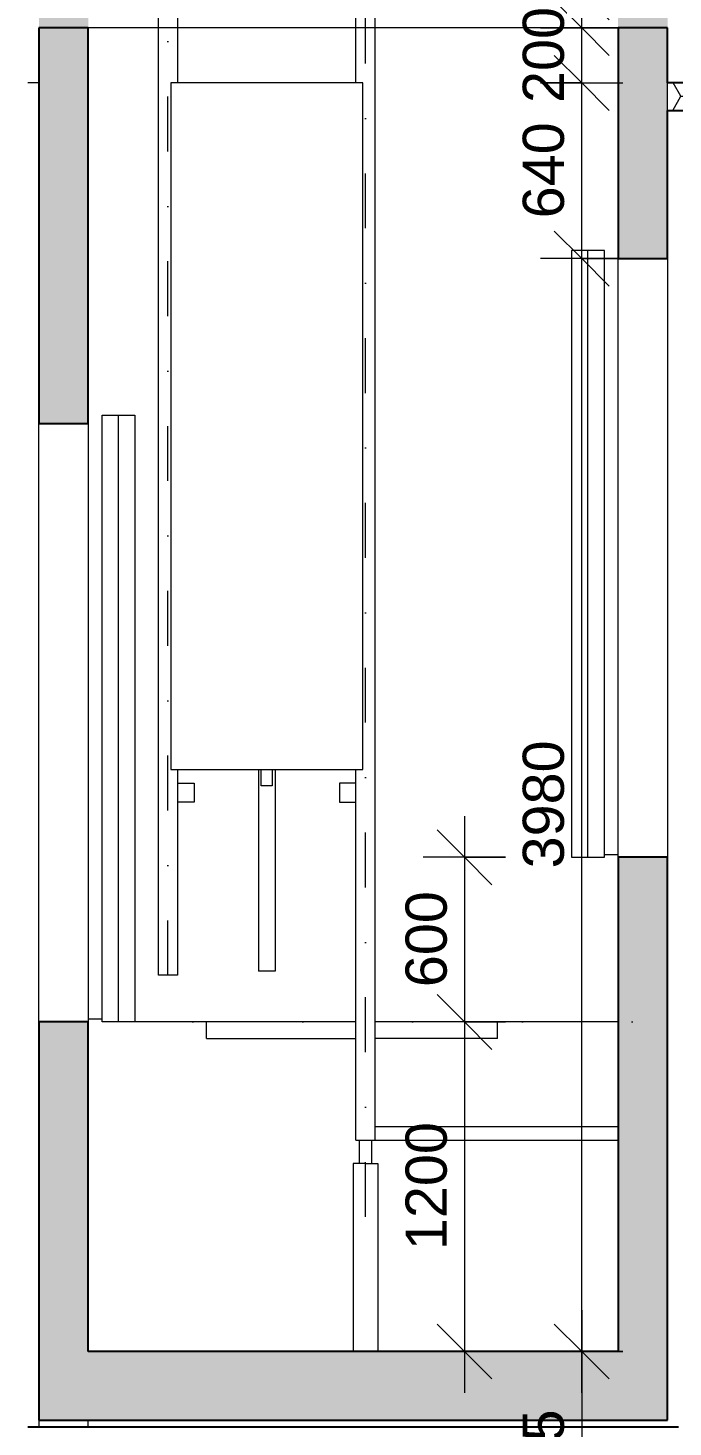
# Model space of a CAD drawing. Header units: millimetres. Extents: x 51291 to 245431, y -8645 to 72638.
# Drawn here: x 235210 to 237560, y -3725 to 1370 of the extents above; entities that cross this region are included whole.
import ezdxf

# ---------------------------------------------------------------- set-up
doc = ezdxf.new("R2010")
doc.units = ezdxf.units.MM
doc.linetypes.add('HA_DashDot_6mm-S2mm', pattern=[600, 200, -200, 0, -200])
doc.linetypes.add('HA_Dot-S4mm', pattern=[400, 0, -400])
for name, color, linetype, lineweight in [('A-____-____-DIMS', 9, 'Continuous', 5), ('A-____-____-DIMS-100', 9, 'Continuous', 5), ('A-CLNG-____-MCUT', 9, 'Continuous', 25), ('A-CLNG-____-PATT', 9, 'Continuous', 25), ('A-DETL-____-CNTR', 9, 'HA_DashDot_6mm-S2mm', 9), ('A-DETL-____-THIN', 9, 'Continuous', 9), ('A-FLOR-____-MCUT', 9, 'Continuous', 25), ('A-FLOR-____-PATT', 9, 'Continuous', 25), ('A-FLOR-LEVL-OTLN', 9, 'Continuous', 9), ('A-WALL-____-MCUT', 9, 'Continuous', 25), ('A-WALL-____-OTLN', 9, 'Continuous', 9), ('A-WALL-____-PATT', 9, 'Continuous', 25), ('I-WALL-____-MCUT', 9, 'Continuous', 25), ('I-WALL-____-OTLN', 9, 'Continuous', 9)]:
    doc.layers.add(name, color=color, linetype=linetype, lineweight=lineweight)
doc.styles.add('Arial_1', font='arial.ttf', dxfattribs={"height": 150})
doc.dimstyles.new('Inner_Dimensions', dxfattribs={"dimscale": 304.8, "dimtxt": 153.03891, "dimasz": 0.656168, "dimexe": 0.492126, "dimexo": 0.0625, "dimgap": 0.065617, "dimtad": 1, "dimdec": 0, "dimzin": 0, "dimdsep": 46, "dimtxsty": 'Arial_1', "dimblk1": 'OBLIQUE', "dimblk2": 'OBLIQUE', "dimsah": 1, "dimcen": 0.09, "dimdle": 0.492126, "dimazin": 0, "dimtfac": 1, "dimtdec": 4, "dimtix": 1, "dimtmove": 0, "dimatfit": 3, "dimfxl": 0.492126, "dimfxlon": 1, "dimtvp": 1, "dimtolj": 1, "dimtzin": 0, "dimlwd": 9, "dimlwe": 9, "dimarcsym": 2})
doc.dimstyles.new('Inner_Dimensions_1', dxfattribs={"dimscale": 304.8, "dimtxt": 153.03891, "dimasz": 0.656168, "dimexe": 0.492126, "dimexo": 0.0625, "dimgap": 0.065617, "dimtad": 1, "dimdec": 0, "dimzin": 0, "dimdsep": 46, "dimtxsty": 'Arial_1', "dimblk1": 'OBLIQUE', "dimblk2": 'OBLIQUE', "dimsah": 1, "dimcen": 0.09, "dimdle": 0.492126, "dimazin": 0, "dimtfac": 1, "dimtdec": 4, "dimtix": 1, "dimtmove": 1, "dimatfit": 3, "dimfxl": 0.492126, "dimfxlon": 1, "dimtvp": 1, "dimtolj": 1, "dimtzin": 0, "dimlwd": 9, "dimlwe": 9, "dimarcsym": 2})

# ---------------------------------------------------------------- blocks, each defined once
blk = doc.blocks.new('185-01_OBJEKT D_Central_rvt-4-ŘEZ H-H OBJEKT D')
at = {"layer": 'A-WALL-____-PATT', "lineweight": 9}
blk.add_hatch(color=254, dxfattribs=at).paths.add_polyline_path([(4368.2, 1370), (4368.2, 4520), (4188.2, 4520), (4188.2, 1370), (4368, 1370)])
h = blk.add_hatch(color=254, dxfattribs=at)
h.paths.add_polyline_path([(6478.2, 1370), (6478, 1500), (6298.2, 1500), (6298.2, 1370), (6478, 1370)])
h.paths.add_polyline_path([(6298.2, 3680), (6478.2, 3680), (6478.2, 4520), (6298.2, 4520), (6298.2, 3680)])
blk = doc.blocks.new('DIMBLOCK131-ŘEZ H-H OBJEKT D')
at = {"layer": 'A-____-____-DIMS-100', "lineweight": 9}
for p, q in [((237227.7, 530), (237127.7, 630)), ((237377.7, 530), (237077.7, 530)), ((237227.7, -3600), (237227.7, 530)), ((237227.7, 530), (237327.7, 430)), ((237227.7, 530), (237377.7, 530)), ((237227.7, -3450), (237127.7, -3350)), ((237077.7, -3450), (237377.7, -3450)), ((237227.7, -3450), (237077.7, -3450)), ((237227.7, -3450), (237327.7, -3550))]:
    blk.add_line(p, q, dxfattribs=at)
at = {"layer": 'A-____-____-DIMS-100', "color": 0, "lineweight": 9, "insert": (237012.9, -1690.7), "char_height": 150, "width": 553.765, "attachment_point": 1, "rotation": 90, "line_spacing_factor": 0.941778, "style": 'Arial_1'}
blk.add_mtext('3980', dxfattribs=at)
blk = doc.blocks.new('_Oblique')
at = {"color": 0, "linetype": 'ByBlock', "lineweight": -2}
blk.add_line((-0.5, -0.5), (0.5, 0.5), dxfattribs=at)
blk = doc.blocks.new('DIMBLOCK132-ŘEZ H-H OBJEKT D')
at = {"layer": 'A-____-____-DIMS-100', "lineweight": 9}
for p, q in [((237227.7, 1170), (237127.7, 1270)), ((237077.7, 1170), (237377.7, 1170)), ((237227.7, 1170), (237077.7, 1170)), ((237227.7, 530), (237227.7, 1170)), ((237227.7, 1170), (237327.7, 1070)), ((237227.7, 530), (237127.7, 630)), ((237377.7, 530), (237077.7, 530)), ((237227.7, 530), (237327.7, 430)), ((237227.7, 530), (237377.7, 530))]:
    blk.add_line(p, q, dxfattribs=at)
at = {"layer": 'A-____-____-DIMS-100', "color": 0, "lineweight": 9, "insert": (237012.9, 676.9), "char_height": 150, "width": 415.324, "attachment_point": 1, "rotation": 90, "line_spacing_factor": 0.941778, "style": 'Arial_1'}
blk.add_mtext('640', dxfattribs=at)
blk = doc.blocks.new('DIMBLOCK133-ŘEZ H-H OBJEKT D')
at = {"layer": 'A-____-____-DIMS-100', "lineweight": 9}
for p, q in [((237227.7, 1370), (237127.7, 1470)), ((237077.7, 1370), (237377.7, 1370)), ((237227.7, 1370), (237077.7, 1370)), ((237227.7, 1170), (237227.7, 1370)), ((237227.7, 1370), (237327.7, 1270)), ((237227.7, 1170), (237127.7, 1270)), ((237077.7, 1170), (237377.7, 1170)), ((237227.7, 1170), (237077.7, 1170)), ((237227.7, 1170), (237327.7, 1070))]:
    blk.add_line(p, q, dxfattribs=at)
at = {"layer": 'A-____-____-DIMS-100', "color": 0, "lineweight": 9, "insert": (237012.9, 1096.9), "char_height": 150, "width": 415.324, "attachment_point": 1, "rotation": 90, "line_spacing_factor": 0.941778, "style": 'Arial_1'}
blk.add_mtext('200', dxfattribs=at)
blk = doc.blocks.new('DIMBLOCK134-ŘEZ H-H OBJEKT D')
at = {"layer": 'A-____-____-DIMS-100', "lineweight": 9}
for p, q in [((237089.9, 1669.8), (237089.9, 1569.8)), ((237227.7, 1500), (237127.7, 1600)), ((237089.9, 1569.8), (237227.7, 1435)), ((237077.7, 1500), (237377.7, 1500)), ((237227.7, 1500), (237077.7, 1500)), ((237227.7, 1370), (237227.7, 1500)), ((237227.7, 1500), (237327.7, 1400)), ((237227.7, 1370), (237127.7, 1470)), ((237077.7, 1370), (237377.7, 1370)), ((237227.7, 1370), (237077.7, 1370)), ((237227.7, 1370), (237327.7, 1270))]:
    blk.add_line(p, q, dxfattribs=at)
at = {"layer": 'A-____-____-DIMS-100', "color": 0, "lineweight": 9, "insert": (237012.9, 1669.8), "char_height": 150, "width": 415.324, "attachment_point": 1, "rotation": 90, "line_spacing_factor": 0.941778, "style": 'Arial_1'}
blk.add_mtext('130', dxfattribs=at)
blk = doc.blocks.new('DIMBLOCK142-ŘEZ H-H OBJEKT D')
at = {"layer": 'A-____-____-DIMS-100', "lineweight": 9}
for p, q in [((236800.6, -1500), (236800.6, -2250)), ((236800.6, -1650), (236700.6, -1550)), ((236950.6, -1650), (236650.6, -1650)), ((236800.6, -1650), (236900.6, -1750)), ((236800.6, -1650), (236950.6, -1650)), ((236800.6, -2250), (236700.6, -2150)), ((236950.6, -2250), (236650.6, -2250)), ((236800.6, -2250), (236900.6, -2350)), ((236800.6, -2250), (236950.6, -2250))]:
    blk.add_line(p, q, dxfattribs=at)
at = {"layer": 'A-____-____-DIMS-100', "color": 0, "lineweight": 9, "insert": (236585.9, -2123.1), "char_height": 150, "width": 415.324, "attachment_point": 1, "rotation": 90, "line_spacing_factor": 0.941778, "style": 'Arial_1'}
blk.add_mtext('600', dxfattribs=at)
blk = doc.blocks.new('DIMBLOCK143-ŘEZ H-H OBJEKT D')
at = {"layer": 'A-____-____-DIMS-100', "lineweight": 9}
for p, q in [((236800.6, -2250), (236700.6, -2150)), ((236950.6, -2250), (236650.6, -2250)), ((236800.6, -2250), (236800.6, -3600)), ((236800.6, -2250), (236900.6, -2350)), ((236800.6, -2250), (236950.6, -2250)), ((236800.6, -3450), (236700.6, -3350)), ((236950.6, -3450), (236650.6, -3450)), ((236800.6, -3450), (236900.6, -3550)), ((236800.6, -3450), (236950.6, -3450))]:
    blk.add_line(p, q, dxfattribs=at)
at = {"layer": 'A-____-____-DIMS-100', "color": 0, "lineweight": 9, "insert": (236585.9, -3080.7), "char_height": 150, "width": 553.765, "attachment_point": 1, "rotation": 90, "line_spacing_factor": 0.941778, "style": 'Arial_1'}
blk.add_mtext('1200', dxfattribs=at)
blk = doc.blocks.new('DIMBLOCK144-ŘEZ H-H OBJEKT D')
at = {"layer": 'A-____-____-DIMS-100', "lineweight": 9}
for p, q in [((237227.7, -3300), (237227.7, -4375)), ((237227.7, -3450), (237127.7, -3350)), ((237377.7, -3450), (237077.7, -3450)), ((237227.7, -3450), (237327.7, -3550)), ((237227.7, -3450), (237377.7, -3450)), ((237227.7, -4225), (237127.7, -4125)), ((237377.7, -4225), (237077.7, -4225)), ((237227.7, -4225), (237327.7, -4325)), ((237227.7, -4225), (237377.7, -4225))]:
    blk.add_line(p, q, dxfattribs=at)
at = {"layer": 'A-____-____-DIMS-100', "color": 0, "lineweight": 9, "insert": (237012.9, -4010.6), "char_height": 150, "width": 415.324, "attachment_point": 1, "rotation": 90, "line_spacing_factor": 0.941778, "style": 'Arial_1'}
blk.add_mtext('775', dxfattribs=at)

msp = doc.modelspace()

# ---------------------------------------------------------------- hatches: boundary and pattern name
at = {"layer": 'A-CLNG-____-PATT', "lineweight": 5}
h = msp.add_hatch(dxfattribs=at)
h.set_pattern_fill('FP_55', color=256, style=0, pattern_type=2)
h.set_pattern_definition([(0, (226690.29, 1865.4), (117.187, 67.658), [78.125, -156.25]), (120, (226690.29, 1865.4), (-117.18755, 67.6588), [78.125, -156.25]), (60, (226690.29, 1865.4), (-5e-05, 135.31592), [0, -156.25, 78.125, 0])])
h.paths.add_polyline_path([(237540.3, 1070), (239340.3, 1070), (239340.3, 1170), (237540.3, 1170)])
at = {"layer": 'A-FLOR-____-PATT', "lineweight": 9}
msp.add_hatch(color=256, dxfattribs=at).paths.add_polyline_path([(237360.3, -3700), (237540.3, -3700), (237540.3, -3450), (235250.3, -3450), (235250.3, -3700), (236502.5, -3700)])
at = {"layer": 'A-WALL-____-PATT', "lineweight": 9}
h = msp.add_hatch(color=256, dxfattribs=at)
h.paths.add_polyline_path([(235250.3, -3450), (235430.3, -3450), (235430.3, -2250), (235250.3, -2250)])
h.paths.add_polyline_path([(235304.1, -70), (235430.3, -70), (235430.3, 1370), (235250.3, 1370), (235250.3, -70)])
h = msp.add_hatch(color=256, dxfattribs=at)
h.paths.add_polyline_path([(237540.3, -3450), (237540.3, -1650), (237360.3, -1650), (237360.3, -3450)])
h.paths.add_polyline_path([(237360.3, 530), (237540.3, 530), (237540.3, 1370), (237360.3, 1370), (237360.3, 1170)])

# ---------------------------------------------------------------- linework, layer by layer
at = {"layer": 'A-CLNG-____-MCUT'}
for p, q in [((239340.3, 1170), (237540.3, 1170)), ((237540.3, 1070), (239340.3, 1070))]:
    msp.add_line(p, q, dxfattribs=at)
at = {"layer": 'A-DETL-____-CNTR'}
for p, q in [((235720.4, -2080), (235720.4, 10870)), ((236440.4, -2960), (236440.4, 10870))]:
    msp.add_line(p, q, dxfattribs=at)
at = {"layer": 'A-DETL-____-THIN'}
for p, q in [((235685.4, -2080), (235685.4, 10860)), ((235755.4, 10860), (235755.4, 1170)), ((236405.4, 1170), (236405.4, 10571.1)), ((236475.4, -2680), (236475.4, 10571.1)), ((236430.4, 1170), (235730.4, 1170)), ((235730.4, 1170), (235730.4, -1330)), ((236430.4, -1330), (236430.4, 1170)), ((237310.4, 560), (237190.4, 560)), ((237190.4, 560), (237190.4, -1650)), ((237250.4, -1650), (237250.4, 560)), ((237310.4, -1650), (237310.4, 560)), ((235480.3, -2250), (235480.3, -40)), ((235480.3, -40), (235600.3, -40)), ((235540.3, -2250), (235540.3, -40)), ((235600.3, -40), (235600.3, -2250)), ((235730.4, -1330), (236430.4, -1330)), ((235755.4, -1330), (235755.4, -2080)), ((236050.4, -1330), (236050.4, -2065)), ((236060.4, -1390), (236060.4, -1330)), ((236100.4, -1330), (236100.4, -1390)), ((236110.4, -1330), (236110.4, -2065)), ((236405.4, -2680), (236405.4, -1330)), ((235755.4, -1380), (235815.4, -1380)), ((235815.4, -1380), (235815.4, -1450)), ((236100.4, -1390), (236060.4, -1390)), ((236405.4, -1380), (236345.4, -1380)), ((236345.4, -1380), (236345.4, -1450)), ((235815.4, -1450), (235755.4, -1450)), ((236345.4, -1450), (236405.4, -1450)), ((237190.4, -1650), (237310.4, -1650)), ((237310.4, -1640), (237360.4, -1640)), ((235755.4, -2080), (235685.4, -2080)), ((236110.4, -2065), (236050.4, -2065)), ((235480.3, -2240), (235430.3, -2240)), ((235600.3, -2250), (235480.3, -2250)), ((236405.4, -2250), (235600.3, -2250)), ((235740.4, -2250), (235625.4, -2250)), ((235860.4, -2310), (235860.4, -2250)), ((237360.3, -2250), (236475.4, -2250)), ((236920.4, -2310), (236920.4, -2250)), ((235860.4, -2310), (236405.4, -2310)), ((236920.4, -2310), (236475.4, -2310)), ((236475.4, -2630), (237360.4, -2630)), ((236405.4, -2680), (237360.4, -2680)), ((236417.9, -2765), (236417.9, -2680)), ((236462.9, -2765), (236462.9, -2680)), ((236440.4, -2765), (236395.4, -2765)), ((236395.4, -2765), (236395.4, -3450)), ((236440.4, -2765), (236485.4, -2765)), ((236485.4, -2765), (236485.4, -3450))]:
    msp.add_line(p, q, dxfattribs=at)
at = {"layer": 'A-FLOR-____-MCUT'}
for p, q in [((235250.3, -3450), (235250.3, -3700)), ((237360.3, -3450), (235430.3, -3450)), ((237540.3, -3700), (237540.3, -3450)), ((235250.3, -3700), (237540.3, -3700)), ((237580.3, -3725), (235210.3, -3725))]:
    msp.add_line(p, q, dxfattribs=at)
at = {"layer": 'A-FLOR-LEVL-OTLN', "linetype": 'HA_Dot-S4mm', "lineweight": 5}
msp.add_line((233410.8, -2250), (244331, -2250), dxfattribs=at)
at = {"layer": 'A-WALL-____-MCUT', "lineweight": 9}
msp.add_line((237540.3, 1070), (237540.3, 1170), dxfattribs=at)
at = {"layer": 'A-WALL-____-OTLN'}
msp.add_line((235250.3, 1170), (235210.4, 1170), dxfattribs=at)
at = {"layer": 'I-WALL-____-MCUT'}
for p, q in [((235250.3, 1370), (235250.3, -70)), ((235430.3, 1370), (235250.3, 1370)), ((235430.3, -70), (235430.3, 1370)), ((237360.3, 1370), (237360.3, 530)), ((237540.3, 1370), (237360.3, 1370)), ((237540.3, 1170), (237540.3, 1370)), ((237540.3, 530), (237540.3, 1070)), ((237360.3, 530), (237540.3, 530)), ((235250.3, -70), (235430.3, -70)), ((237360.3, -1650), (237360.3, -3450)), ((237540.3, -1650), (237360.3, -1650)), ((237540.3, -3450), (237540.3, -1650)), ((235250.3, -2250), (235250.3, -3450)), ((235430.3, -2250), (235250.3, -2250)), ((235430.3, -3450), (235430.3, -2250))]:
    msp.add_line(p, q, dxfattribs=at)
at = {"layer": 'I-WALL-____-OTLN'}
for p, q in [((237360.3, 1370), (235430.4, 1370)), ((237360.3, -1650), (237360.3, 530)), ((237540.3, 530), (237540.3, -1650)), ((235250.3, -2250), (235250.3, -70)), ((235430.3, -70), (235430.3, -2250)), ((235250.3, -3700), (235250.3, -3725)), ((235430.3, -3725), (235430.3, -3700))]:
    msp.add_line(p, q, dxfattribs=at)

# ---------------------------------------------------------------- block references
at = {"lineweight": 5}
msp.add_blockref('185-01_OBJEKT D_Central_rvt-4-ŘEZ H-H OBJEKT D', (231062.2, 0), dxfattribs=at)

# ---------------------------------------------------------------- dimensions: what is measured, and where the dimension line sits
at = {"layer": 'A-____-____-DIMS', "lineweight": 9}
dim = msp.add_linear_dim(base=(237227.7, 1500), p1=(237077.7, 1370), p2=(237077.7, 1500), angle=90, dimstyle='Inner_Dimensions_1', override={"dimpost": '<>', "dimfxl": 130}, dxfattribs=at)
dim.commit()
dim.dimension.update_dxf_attribs({"geometry": 'DIMBLOCK134-ŘEZ H-H OBJEKT D', "text_midpoint": (237112.9, 1877.4), "dimtype": 160, "text_rotation": 90})
for base, p1, p2, override, picture, middle in [((237227.7, 1370), (237077.7, 1170), (237077.7, 1370), {"dimpost": '<>', "dimfxl": 200}, 'DIMBLOCK133-ŘEZ H-H OBJEKT D', (237131.1, 1270)), ((237227.7, 1170), (237377.7, 530), (237077.7, 1170), {"dimpost": '<>', "dimfxl": 706.823882}, 'DIMBLOCK132-ŘEZ H-H OBJEKT D', (237131.1, 850)), ((237227.7, 530), (237077.7, -3450), (237377.7, 530), {"dimpost": '<>', "dimfxl": 3991.290518}, 'DIMBLOCK131-ŘEZ H-H OBJEKT D', (237131, -1460)), ((236800.6, -2250), (236950.6, -1650), (236950.6, -2250), {"dimpost": '<>', "dimfxl": 600}, 'DIMBLOCK142-ŘEZ H-H OBJEKT D', (236704, -1950)), ((236800.6, -3450), (236950.6, -2250), (236950.6, -3450), {"dimpost": '<>', "dimfxl": 1200}, 'DIMBLOCK143-ŘEZ H-H OBJEKT D', (236704, -2850)), ((237227.7, -4225), (237377.7, -3450), (237377.7, -4225), {"dimpost": '<>', "dimfxl": 775}, 'DIMBLOCK144-ŘEZ H-H OBJEKT D', (237131.4, -3837.5))]:
    dim = msp.add_linear_dim(base=base, p1=p1, p2=p2, angle=90, dimstyle='Inner_Dimensions', override=override, dxfattribs=at)
    dim.commit()
    dim.dimension.update_dxf_attribs({"geometry": picture, "text_midpoint": middle})

doc.saveas('drawing.dxf')
